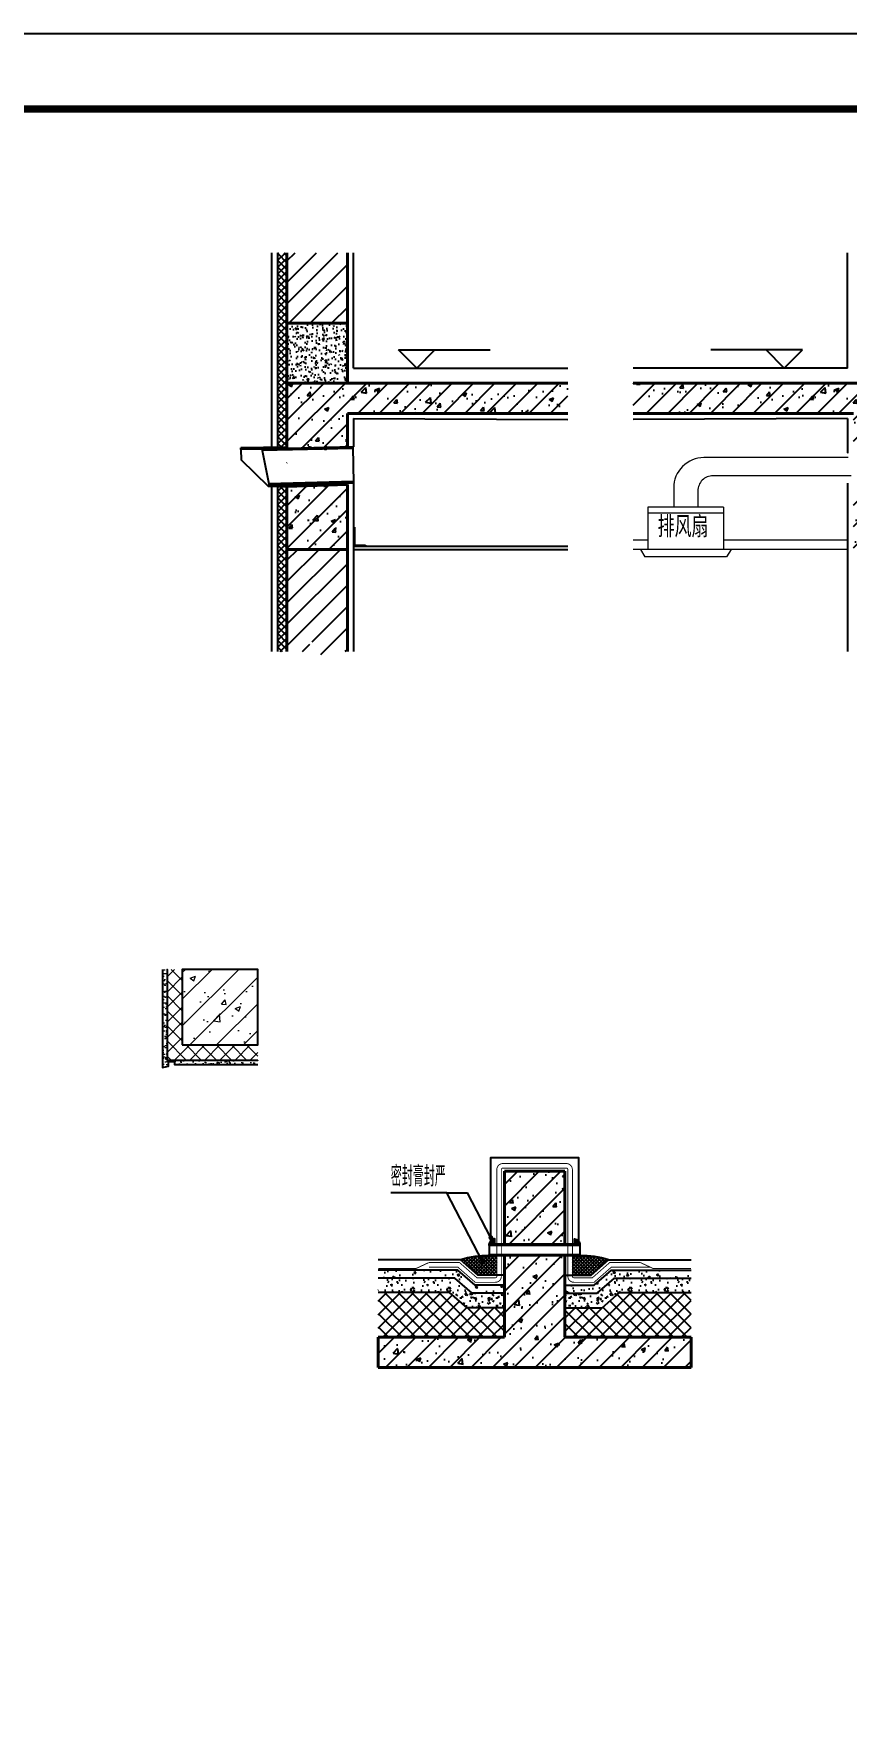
# Model space of a CAD drawing. Extents: x -518115 to 790560, y -210384 to 1628073.
# Drawn here: x 416526 to 419221, y 931103 to 936632 of the extents above; entities that cross this region are included whole.
import ezdxf

# ---------------------------------------------------------------- set-up
doc = ezdxf.new("R2010")
doc.units = 0
doc.header["$LTSCALE"] = 1000
doc.header["$MEASUREMENT"] = 0
doc.linetypes.add('CENTER', pattern=[50.8, 31.75, -6.35, 6.35, -6.35])
doc.linetypes.add('DASH', pattern=[0.35, 0.25, -0.1])
for name, color, linetype in [('3', 3, 'CENTER'), ('3-保温', 17, 'Continuous'), ('4', 4, 'Continuous'), ('7', 7, 'Continuous'), ('A-FLOR-HATCH', 252, 'Continuous'), ('COLUMN', 9, 'Continuous'), ('DIM_ELEV', 3, 'Continuous'), ('DIM_LEAD', 3, 'Continuous'), ('PUB_HACTH', 252, 'Continuous'), ('PUB_TEXT', 4, 'Continuous'), ('SURFACE', 6, 'Continuous'), ('text', 7, 'Continuous'), ('图框', 140, 'Continuous'), ('看线', 251, 'Continuous')]:
    doc.layers.add(name, color=color, linetype=linetype)
for name, color, linetype, lineweight in [('PUB_HATCH', 8, 'Continuous', 9), ('WALL', 9, 'Continuous', 40), ('填充', 251, 'Continuous', 5)]:
    doc.layers.add(name, color=color, linetype=linetype, lineweight=lineweight)
doc.layers.add('yichutu', color=7, linetype='Continuous', true_color=0xffffff, plot=False)
doc.styles.add('_TCH_DIM', font='SIMPLEX.shx', dxfattribs={"width": 0.7, "bigfont": 'GBCBIG.shx'})
doc.styles.add('HZTXT', font='COMPLEX', dxfattribs={"width": 0.7, "bigfont": 'HZTXT'})
pattern_1 = [(45, (-751206.5756, 937360.3286), (-2.806330038, 2.806330038), []), (135, (-751206.5756, 937360.3286), (-2.806330038, -2.806330038), [])]
pattern_2 = [(45, (-1920587.076, 942161.15), (-22.4506403, 22.4506403), []), (135, (-1920587.076, 942161.15), (-22.4506403, -22.4506403), [])]
pattern_3 = [(45, (-1671149.745, 1280137.15), (-35.3553391, 35.3553391), []), (50, (-1671149.74, 1280137.15), (143.4520365, -12.550427), [15, -165]), (355, (-1671149.74, 1280137.15), (-27.750267, 150.438427), [12, -132]), (100.4514, (-1671137.79, 1280136.1), (115.701876, 137.887908), [12.748038, -140.228422]), (46.1842, (-1671149.74, 1280177.15), (213.44821, -33.103803), [22.5, -247.5]), (96.6356, (-1671131.96, 1280174.4), (186.932541, 194.823574), [19.122058, -210.3426]), (351.1842, (-1671149.74, 1280177.15), (186.93239, 194.82372), [18, -198]), (21, (-1671129.74, 1280167.15), (119.3814104, -80.523778), [15, -165]), (326, (-1671129.74, 1280167.15), (48.663066, 145.030009), [12, -132]), (71.4514, (-1671119.8, 1280160.44), (168.044526, 64.506099), [12.748038, -140.228422]), (37.5, (-1671149.745, 1280137.15), (2.4319711, 66.5787708), [0, -130.4, 0, -134, 0, -132.5]), (7.5, (-1671149.745, 1280137.15), (52.6139075, 78.8823424), [0, -76.4, 0, -127.4, 0, -50.5]), (327.5, (-1671194.345, 1280137.15), (106.7644872, -4.5109743), [0, -50, 0, -156, 0, -207]), (317.5, (-1671214.345, 1280137.15), (116.637234, 20.0209965), [0, -65, 0, -103.6, 0, -147])]
pattern_4 = [(45, (540040.294, 948033.204), (-35.355353, 35.355353), [])]

# ---------------------------------------------------------------- blocks, each defined once
blk = doc.blocks.new('A$C72245D93')
at = {"layer": '图框'}
blk.add_lwpolyline([(0, 0), (21025, 0), (21025, -14850), (0, -14850)], close=True, dxfattribs=at)
blk.add_lwpolyline([(0, 0), (21025, 0), (21025, -14850), (0, -14850)], close=True, dxfattribs=at)
at = {"layer": '图框', "const_width": 25}
blk.add_lwpolyline([(20775, -14600), (20775, -250), (625, -250), (625, -14600)], close=True, dxfattribs=at)
blk = doc.blocks.new('yct-841-594-84100-59399.9999999999-100-1000.0')
at = {"layer": 'yichutu', "color": 7, "true_color": 0xffffff}
blk.add_lwpolyline([(0, 0), (0, 59400), (84100, 59400), (84100, 0)], close=True, dxfattribs=at)

msp = doc.modelspace()

# ---------------------------------------------------------------- hatches: boundary and pattern name
at = {"layer": '3-保温'}
h = msp.add_hatch(dxfattribs=at)
h.set_pattern_fill('ANSI37', color=256, scale=10)
h.set_pattern_definition([(45, (-1677736.076, 1332157.5), (-11.22532015, 11.22532015), []), (135, (-1677736.076, 1332157.5), (-11.22532015, -11.22532015), [])])
h.paths.add_polyline_path([(417365.4, 935133.2), (417335.4, 935132.9), (417335.4, 934587.3), (417365.4, 934587.3)])
h.paths.add_polyline_path([(417335.4, 935262.9), (417365.4, 935262.9), (417365.4, 935906.5), (417335.4, 935906.5)])
at = {"layer": '4'}
for points in [[(417363.3, 935263.2), (417363.4, 935258.2), (417343.4, 935257.9), (417343.3, 935262.9)], [(417365.4, 935133.2), (417365.3, 935138.2), (417335.1, 935137.9), (417335.2, 935132.9)]]:
    msp.add_hatch(color=256, dxfattribs=at).paths.add_polyline_path(points)
at = {"layer": 'A-FLOR-HATCH'}
h = msp.add_hatch(dxfattribs=at)
h.set_pattern_fill('钢筋混凝土', color=256, scale=20, style=0)
h.set_pattern_definition(pattern_3)
h.paths.add_polyline_path([(418084.9, 932622.3), (418284.9, 932622.3), (418284.9, 932868.1), (418084.9, 932868.1)])
h.paths.add_polyline_path([(418284.9, 932592.3), (418084.9, 932592.3), (418084.9, 932318.1), (418184.9, 932284.8), (418284.9, 932318.1)])
h = msp.add_hatch(dxfattribs=at)
h.set_pattern_fill('钢筋混凝土', color=256, scale=20, style=0)
h.set_pattern_definition(pattern_3)
h.paths.add_polyline_path([(418702.5, 932318.1), (417667.4, 932318.1), (417667.4, 932218.1), (418702.5, 932218.1)])
at = {"layer": 'PUB_HACTH'}
h = msp.add_hatch(dxfattribs=at)
h.set_pattern_fill('普通砖', color=256, scale=20, style=0)
h.set_pattern_definition(pattern_4)
h.paths.add_polyline_path([(417365.4, 935675.1), (417565.4, 935675.1), (417565.4, 935906.5), (417365.4, 935906.5)])
at = {"layer": 'PUB_HACTH', "ltscale": 0.8}
h = msp.add_hatch(dxfattribs=at)
h.set_pattern_fill('AR-CONC', color=256, scale=25)
h.set_pattern_definition([(50, (-1663325.076, 1332157.5), (45.54616725, -3.9847714), [4.7625, -52.3875]), (355, (-1663325.076, 1332157.5), (-8.8107065, 47.7641607), [3.81, -41.91]), (100.451, (-1663321.28, 1332157.168), (36.7356254, 43.779172), [4.0475, -44.5225]), (46.1842, (-1663325.076, 1332170.2), (67.7697602, -10.510582), [7.14375, -78.58125]), (96.6356, (-1663319.43, 1332169.324), (59.3510586, 61.856389), [6.07125, -66.78375]), (351.184, (-1663325.076, 1332170.2), (59.3511515, 61.8562795), [5.715, -62.865]), (21, (-1663318.726, 1332167.025), (37.90371996, -25.5663796), [4.7625, -52.3875]), (326, (-1663318.726, 1332167.025), (15.4505071, 46.0469915), [3.81, -41.91]), (71.4514, (-1663315.567, 1332164.894), (53.3541227, 20.4807144), [4.0475, -44.5225]), (37.5, (-1663325.076, 1332157.5), (0.77215081, 21.13875972), [0, -41.402, 0, -42.545, 0, -42.06875]), (7.5, (-1663325.076, 1332157.5), (16.70491563, 25.0451437), [0, -24.257, 0, -40.4495, 0, -16.03375]), (327.5, (-1663339.236, 1332157.5), (33.89764879, -1.432186), [0, -15.875, 0, -49.53, 0, -65.7225]), (317.5, (-1663345.586, 1332157.5), (37.03229535, 6.35662276), [0, -20.6375, 0, -32.893, 0, -46.6725])])
h.paths.add_polyline_path([(417565.4, 935675.1), (417365.4, 935675.1), (417365.4, 935475.1), (417565.4, 935475.1)])
at = {"layer": 'PUB_HACTH'}
h = msp.add_hatch(dxfattribs=at)
h.set_pattern_fill('钢筋混凝土', color=256, scale=20, style=0)
h.set_pattern_definition([(45, (532681.86, 947996.99), (-35.35534, 35.35534), []), (50, (532681.86, 947996.99), (143.45204, -12.55043), [15, -165]), (355, (532681.86, 947996.99), (-27.75027, 150.43843), [12, -132]), (100.4514, (532693.82, 947995.94), (115.70188, 137.88791), [12.74804, -140.22842]), (46.1842, (532681.86, 948036.99), (213.4482, -33.1038), [22.5, -247.5]), (96.6356, (532699.65, 948034.23), (186.93254, 194.82357), [19.12206, -210.3426]), (351.1842, (532681.86, 948037), (186.9324, 194.8237), [18, -198]), (21, (532701.86, 948026.99), (119.38141, -80.52378), [15, -165]), (326, (532701.86, 948026.99), (48.66307, 145.03), [12, -132]), (71.4514, (532711.81, 948020.28), (168.04453, 64.5061), [12.74804, -140.22842]), (37.5, (532681.86, 947996.99), (2.43197, 66.57877), [0, -130.4, 0, -134, 0, -132.5]), (7.5, (532681.86, 947996.99), (52.613907, 78.882342), [0, -76.4, 0, -127.4, 0, -50.5]), (327.5, (532637.26, 947996.99), (106.764487, -4.510974), [0, -50, 0, -156, 0, -207]), (317.5, (532617.26, 947996.99), (116.637234, 20.021), [0, -65, 0, -103.6, 0, -147])])
h.paths.add_polyline_path([(417368.8, 935165.1), (417365.4, 935230.1), (417365.4, 935165.1)], flags=16)
h.paths.add_polyline_path([(417565.3, 935140.1), (417366.7, 935133.3), (417365.4, 935040.1), (417365.4, 934925.1), (417565.4, 934925.1)])
h.paths.add_polyline_path([(417365.4, 935259), (417565.4, 935263.9), (417565.4, 935375.1), (418294.9, 935375.1), (418294.9, 935475.1), (417365.4, 935475.1)])
h = msp.add_hatch(dxfattribs=at)
h.set_pattern_fill('钢筋混凝土', color=256, scale=20, style=0)
h.set_pattern_definition([(45, (534201.86, 947996.99), (-35.35534, 35.35534), []), (50, (534201.86, 947996.99), (143.45204, -12.55043), [15, -165]), (355, (534201.86, 947996.99), (-27.75027, 150.43843), [12, -132]), (100.4514, (534213.82, 947995.94), (115.70188, 137.88791), [12.74804, -140.22842]), (46.1842, (534201.86, 948036.99), (213.4482, -33.1038), [22.5, -247.5]), (96.6356, (534219.65, 948034.23), (186.93254, 194.82357), [19.12206, -210.3426]), (351.1842, (534201.86, 948037), (186.9324, 194.8237), [18, -198]), (21, (534221.86, 948026.99), (119.38141, -80.52378), [15, -165]), (326, (534221.86, 948026.99), (48.66307, 145.03), [12, -132]), (71.4514, (534231.81, 948020.28), (168.04453, 64.5061), [12.74804, -140.22842]), (37.5, (534201.86, 947996.99), (2.43197, 66.57877), [0, -130.4, 0, -134, 0, -132.5]), (7.5, (534201.86, 947996.99), (52.613907, 78.882342), [0, -76.4, 0, -127.4, 0, -50.5]), (327.5, (534157.26, 947996.99), (106.764487, -4.510974), [0, -50, 0, -156, 0, -207]), (317.5, (534137.26, 947996.99), (116.637234, 20.021), [0, -65, 0, -103.6, 0, -147])])
h.paths.add_polyline_path([(419437, 935165.1), (419440.5, 935230.1), (419440.5, 935165.1)])
h.paths.add_polyline_path([(419240.5, 935140.1), (419439.2, 935133.3), (419440.5, 935040.1), (419440.5, 934925.1), (419240.5, 934925.1)])
h.paths.add_polyline_path([(419440.2, 935243.2), (419240, 935243.9), (419240.5, 935375.1), (418510.9, 935375.1), (418510.9, 935475.1), (419440.5, 935475.1)])
h = msp.add_hatch(dxfattribs=at)
h.set_pattern_fill('普通砖', color=256, scale=20, style=0)
h.set_pattern_definition(pattern_4)
h.paths.add_polyline_path([(417565.4, 934587.3), (417499.2, 934587.3), (417499.2, 934545.2), (417441.5, 934629.4), (417441.5, 934587.3), (417365.4, 934587.3), (417365.4, 934925.1), (417565.4, 934925.1)])
at = {"layer": 'PUB_HACTH', "ltscale": 0.8}
h = msp.add_hatch(dxfattribs=at)
h.set_pattern_fill('ANSI37', color=256, scale=2.5)
h.set_pattern_definition(pattern_1)
edge = h.paths.add_edge_path()
edge.add_line((418034.9, 932627.3), (418052.9, 932627.3))
edge.add_line((418052.9, 932627.3), (418052.9, 932643.8))
edge.add_arc((418054.9, 932623.6), 20.4, 95.6534, 169.3675)
h = msp.add_hatch(dxfattribs=at)
h.set_pattern_fill('ANSI37', color=256, scale=2.5)
h.set_pattern_definition(pattern_1)
edge = h.paths.add_edge_path()
edge.add_line((418334.9, 932627.3), (418316.9, 932627.3))
edge.add_line((418316.9, 932627.3), (418316.9, 932643.8))
edge.add_arc((418314.9, 932623.6), 20.4, 10.6325, 84.3466, ccw=False)
h = msp.add_hatch(dxfattribs=at)
h.set_pattern_fill('ANSI37', color=256, scale=5)
h.set_pattern_definition([(45, (-1920587.0756, 942161.1486), (-5.612660076, 5.612660076), []), (135, (-1920587.0756, 942161.1486), (-5.612660076, -5.612660076), [])])
h.paths.add_polyline_path([(418334.9, 932587.3), (418309.9, 932587.3), (418309.9, 932524), (418372.5, 932524), (418429.9, 932574.3, 0.090795)])
h.paths.add_polyline_path([(417939.9, 932574.3), (417997.3, 932524), (418059.9, 932524), (418059.9, 932587.3), (418034.9, 932587.3, 0.090795)])
h = msp.add_hatch(dxfattribs=at)
h.set_pattern_fill('ANSI32', color=256, scale=5)
h.set_pattern_definition([(45, (-1920587.076, 942161.149), (-16.83798023, 16.83798023), []), (45, (-1920575.85, 942161.149), (-16.83798023, 16.83798023), [])])
h.paths.add_polyline_path([(418334.9, 932592.3), (418284.9, 932592.3), (418284.9, 932587.3), (418334.9, 932587.3)])
h.paths.add_polyline_path([(418334.9, 932627.3), (418284.9, 932627.3), (418284.9, 932622.3), (418334.9, 932622.3)])
h.paths.add_polyline_path([(418284.9, 932627.3), (418084.9, 932627.3), (418084.9, 932622.3), (418284.9, 932622.3)])
h.paths.add_polyline_path([(418284.9, 932592.3), (418084.9, 932592.3), (418084.9, 932587.3), (418284.9, 932587.3)])
h.paths.add_polyline_path([(418084.9, 932592.3), (418034.9, 932592.3), (418034.9, 932587.3), (418084.9, 932587.3)])
h.paths.add_polyline_path([(418084.9, 932627.3), (418034.9, 932627.3), (418034.9, 932622.3), (418084.9, 932622.3)])
h = msp.add_hatch(dxfattribs=at)
h.set_pattern_fill('混凝土', color=256, scale=10)
h.set_pattern_definition([(50, (-1920587.076, 942161.15), (71.7260183, -6.2752135), [7.5, -82.5]), (355, (-1920587.076, 942161.15), (-13.8751334, 75.2192134), [6, -66]), (100.4514, (-1920581.1, 942160.626), (57.8509382, 68.9439542), [6.374019, -70.1142112]), (46.1842, (-1920587.08, 942181.15), (106.724105, -16.5519014), [11.25, -123.75]), (96.6356, (-1920578.18, 942179.77), (93.4662706, 97.411787), [9.561029, -105.1713]), (351.1842, (-1920587.08, 942181.15), (93.4661945, 97.41186), [9, -99]), (21, (-1920577.076, 942176.15), (59.6907052, -40.261889), [7.5, -82.5]), (326, (-1920577.076, 942176.15), (24.3315332, 72.5150045), [6, -66]), (71.4514, (-1920572.1, 942172.79), (84.0222629, 32.2530497), [6.374019, -70.1142112]), (37.5, (-1920587.076, 942161.149), (1.21598553, 33.28938538), [0, -65.2, 0, -67, 0, -66.25]), (7.5, (-1920587.076, 942161.15), (26.30695374, 39.4411712), [0, -38.2, 0, -63.7, 0, -25.25]), (327.5, (-1920609.376, 942161.149), (53.38224362, -2.25548717), [0, -25, 0, -78, 0, -103.5]), (317.5, (-1920619.376, 942161.15), (58.3186169, 10.0104982), [0, -32.5, 0, -51.8, 0, -73.5])])
h.paths.add_polyline_path([(418449.5, 932514.1), (418702.5, 932514.1), (418702.5, 932540.5), (418439.1, 932540.5), (418381.7, 932490.2), (418284.9, 932490.2), (418284.9, 932463.8), (418392.1, 932463.8)])
h.paths.add_polyline_path([(418084.9, 932490.2), (417988.1, 932490.2), (417930.7, 932540.5), (417667.4, 932540.5), (417667.4, 932514.1), (417920.4, 932514.1), (417977.8, 932463.8), (418084.9, 932463.8)])
h = msp.add_hatch(dxfattribs=at)
h.set_pattern_fill('加气混凝土', color=256, scale=10)
h.set_pattern_definition([(0, (-1920551.68, 942124.55), (60, 120), [0, -120]), (0, (-1920621.88, 942108.35), (60, 120), [0, -120]), (0, (-1920582.88, 942107.15), (60, 120), [0, -120]), (0, (-1920540.28, 942142.55), (60, 120), [0, -120]), (0, (-1920590.08, 942101.15), (60, 120), [0, -120]), (0, (-1920528.28, 942218.15), (60, 120), [0, -120]), (0, (-1920564.88, 942208.55), (60, 120), [0, -120]), (0, (-1920545.68, 942193.55), (60, 120), [0, -120]), (0, (-1920643.48, 942191.15), (60, 120), [0, -120]), (0, (-1920584.68, 942185.75), (60, 120), [0, -120]), (0, (-1920607.48, 942155.15), (60, 120), [0, -120]), (0, (-1920606.28, 942110.15), (60, 120), [0, -120]), (0, (-1920561.28, 942105.35), (60, 120), [0, -120]), (0, (-1920528.28, 942158.15), (60, 120), [0, -120]), (0, (-1920640.48, 942139.55), (60, 120), [0, -120]), (0, (-1920630.28, 942159.95), (60, 120), [0, -120]), (0, (-1920583.48, 942151.55), (60, 120), [0, -120]), (0, (-1920600.28, 942134.15), (60, 120), [0, -120]), (0, (-1920609.88, 942173.75), (60, 120), [0, -120]), (0, (-1920594.88, 942218.75), (60, 120), [0, -120]), (0, (-1920635.68, 942114.35), (60, 120), [0, -120]), (0, (-1920569.68, 942194.15), (60, 120), [0, -120]), (0, (-1920625.48, 942195.95), (60, 120), [0, -120]), (0, (-1920635.08, 942211.55), (60, 120), [0, -120]), (130.601294, (-1920535.647, 942180.577), (-299.999996686, 360.000001574), [5.268311, -2207.4222]), (18.4349488, (-1920544.218, 942182.863), (299.9999989, 119.99999911), [5.421048, -753.52558]), (90, (-1920544.22, 942177.72), (60, 120), [5.142857, -234.85713]), (161.565051, (-1920539.076, 942176.006), (-300.00000151, 119.99999105), [5.421048, -753.52558]), (53.1301023, (-1920539.076, 942176.006), (60.00000011, 119.99999994), [5.714286, -594.2857]), (135, (-1920534.504, 942114.863), (-60.00000725, 119.9999919), [4.848732, -334.56252]), (45, (-1920541.36, 942114.863), (59.9999996, 119.9999995), [4.848732, -334.56252]), (135, (-1920537.933, 942111.434), (-60.00000725, 119.9999919), [4.848732, -334.56252]), (45, (-1920537.933, 942111.434), (59.9999996, 119.9999995), [4.848732, -334.56252]), (116.565051, (-1920592.22, 942195.43), (-1.04e-05, 239.9999935), [6.388765, -127.7753]), (180, (-1920595.08, 942201.15), (-60, 120), [6.857143, -113.14285]), (63.434949, (-1920604.79, 942195.43), (5e-07, 239.999999), [6.388765, -127.7753]), (116.565051, (-1920601.93, 942189.72), (-1.04e-05, 239.9999935), [6.388765, -127.7753]), (0, (-1920601.93, 942189.72), (60, 120), [6.857143, -113.14285]), (63.434949, (-1920595.08, 942189.72), (5e-07, 239.999999), [6.388765, -127.7753]), (107.102728, (-1920547.0756, 942154.863), (-179.9999931185, 600.000000968), [7.772269, -3256.5805]), (143.972626, (-1920549.361, 942162.291), (-1139.999985548, 839.99999905), [7.772269, -1624.404]), (180, (-1920555.65, 942166.86), (-60, 120), [7.428571, -112.57142]), (36.0273733, (-1920569.361, 942162.291), (1139.999991575, 839.999990944), [7.772269, -1624.404]), (71.5650511, (-1920571.647, 942155.434), (180.00000092, 599.99999897), [7.228063, -751.71856]), (107.102728, (-1920569.3613, 942148.0057), (-179.9999931185, 600.000000968), [7.772269, -3256.5805]), (143.972626, (-1920563.076, 942143.434), (-1139.999985548, 839.99999905), [7.772269, -1624.404]), (0, (-1920563.08, 942143.43), (60, 120), [7.428571, -112.57142]), (36.0273733, (-1920555.647, 942143.434), (1139.999991575, 839.999990944), [7.772269, -1624.404]), (71.5650511, (-1920549.361, 942148.006), (180.00000092, 599.99999897), [7.228063, -751.71856]), (150.255118, (-1920545.933, 942210.863), (-180.00000043, 119.99999851), [4.607004, -962.86392]), (90, (-1920549.93, 942208.58), (60, 120), [4.571429, -235.42855]), (29.7448813, (-1920549.933, 942208.577), (180.00000011, 119.99999944), [4.607004, -962.86392]), (116.565051, (-1920573.93, 942125.72), (-1.04e-05, 239.9999935), [6.388765, -127.7753]), (168.690067, (-1920576.79, 942131.434), (-540.0000004, 119.99999699), [5.827451, -1217.9371]), (41.1859251, (-1920587.0756, 942128.577), (1499.999990912, 1319.999988458), [6.074369, -2545.1604]), (90, (-1920587.076, 942122.86), (60, 120), [5.714286, -234.2857]), (138.814074, (-1920582.504, 942118.863), (-1499.999973338, 1320.000008407), [6.074369, -2545.1604]), (16.6992442, (-1920582.504, 942118.863), (1979.999985103, 599.999993716), [5.96589, -2499.7075]), (60.9453959, (-1920576.79, 942120.577), (59.999999841, 119.999998939), [5.883217, -2465.0679]), (109.983106, (-1920624.2185, 942176.0057), (-300.00000113, 839.999997777), [6.6884004, -2802.4395]), (155.556045, (-1920626.504, 942182.2914), (-780.000002973, 359.999992521), [6.904597, -2893.0263]), (24.4439547, (-1920639.0756, 942182.2914), (780.000000389, 359.999998268), [6.904597, -2893.0263]), (70.0168934, (-1920641.3613, 942176.0057), (300.000000904, 839.999997916), [6.6884004, -2802.4395]), (109.983106, (-1920639.0756, 942169.72), (-300.00000113, 839.999997777), [6.6884004, -2802.4395]), (160.016893, (-1920632.79, 942167.434), (-300.000000176, 119.999994533), [6.6884004, -1397.8755]), (19.9831065, (-1920632.79, 942167.434), (299.999998353, 119.99999981), [6.6884004, -1397.8755]), (70.0168934, (-1920626.504, 942169.72), (300.000000904, 839.999997916), [6.6884004, -2802.4395]), (122.005383, (-1920579.647, 942165.149), (-60.00000805, 119.999993874), [5.3908464, -1126.6868]), (18.4349488, (-1920587.647, 942168.006), (299.9999989, 119.99999911), [5.421048, -753.52558]), (90, (-1920587.65, 942162.86), (60, 120), [5.142857, -234.85713]), (161.565051, (-1920582.504, 942161.149), (-300.00000151, 119.99999105), [5.421048, -753.52558]), (54.4623222, (-1920582.504, 942161.1486), (419.999999391, 599.999999101), [4.915614, -2059.6423]), (116.565051, (-1920614.5, 942136.01), (-1.04e-05, 239.9999935), [6.388765, -127.7753]), (180, (-1920617.36, 942141.72), (-60, 120), [6.285714, -113.71428]), (59.0362434, (-1920627.076, 942136.006), (60.000000195, 119.999999418), [6.6639456, -1392.7644]), (120.963756, (-1920623.647, 942130.291), (-60.0000082, 119.99999449), [6.6639456, -1392.7644]), (0, (-1920623.65, 942130.29), (60, 120), [6.285714, -113.71428]), (63.434949, (-1920617.36, 942130.29), (5e-07, 239.999999), [6.388765, -127.7753])])
h.paths.add_polyline_path([(418466, 932466.4), (418702.5, 932466.4), (418702.5, 932514.1), (418449.5, 932514.1), (418392.1, 932463.8), (418284.9, 932463.8), (418284.9, 932416.1), (418408.6, 932416.1)])
h.paths.add_polyline_path([(418084.9, 932463.8), (417977.8, 932463.8), (417920.4, 932514.1), (417667.4, 932514.1), (417667.4, 932466.4), (417903.8, 932466.4), (417961.2, 932416.1), (418084.9, 932416.1)])
h = msp.add_hatch(dxfattribs=at)
h.set_pattern_fill('ANSI37', color=256, scale=20)
h.set_pattern_definition(pattern_2)
h.paths.add_polyline_path([(418084.9, 932416.1), (417961.2, 932416.1), (417903.8, 932466.4), (417667.4, 932466.4), (417667.4, 932318.1), (418084.9, 932318.1)])
h = msp.add_hatch(dxfattribs=at)
h.set_pattern_fill('ANSI37', color=256, scale=20)
h.set_pattern_definition(pattern_2)
h.paths.add_polyline_path([(418702.5, 932466.4), (418466, 932466.4), (418408.6, 932416.1), (418284.9, 932416.1), (418284.9, 932318.1), (418702.5, 932318.1)])
at = {"layer": 'PUB_HATCH', "linetype": 'ByBlock'}
h = msp.add_hatch(dxfattribs=at)
h.set_pattern_fill('砂灰土', color=256, scale=5, style=0)
h.set_pattern_definition([(37.5, (290312.558, 939029.475), (-0.6299336, 19.2682377), [0, -15.2, 0, -17, 0, -16.25]), (7.5, (290312.558, 939029.475), (17.697767, 28.2214607), [0, -8.2, 0, -13.7, 0, -5.25]), (327.5, (290300.258, 939029.475), (31.1414186, 0.0565905), [0, -5, 0, -18, 0, -23.5]), (317.5, (290300.258, 939029.475), (30.061266, 8.7767556), [0, -2.5, 0, -11.8, 0, -13.5])])
h.paths.add_polyline_path([(417268.7, 933235.4), (416968.7, 933235.4), (416968.7, 933535.4), (416953.7, 933535.4), (416953.7, 933215.3), (416973.7, 933220.4), (416973.7, 933230.4), (416993.7, 933230.4), (416993.7, 933220.4), (417268.7, 933220.4)])
at = {"layer": 'PUB_HATCH'}
h = msp.add_hatch(dxfattribs=at)
h.set_pattern_fill('多孔材料', color=256, scale=12.5, style=0)
h.set_pattern_definition([(45, (290387.56, 939079.475), (-25.000025, 25.000025), []), (135, (290387.56, 939079.475), (-25.000025, -25.000025), [])])
h.paths.add_polyline_path([(417268.7, 933285.4), (417018.7, 933285.4), (417018.7, 933535.4), (416968.7, 933535.4), (416968.7, 933235.4), (417268.7, 933235.4)])
h = msp.add_hatch(dxfattribs=at)
h.set_pattern_fill('钢筋混凝土', color=256, scale=25, style=0)
h.set_pattern_definition([(45, (306695.326, 1220418.78), (-44.194174, 44.194174), []), (50, (306695.33, 1220418.78), (179.315046, -15.688034), [18.75, -206.25]), (355, (306695.33, 1220418.78), (-34.68783, 188.04803), [15, -165]), (100.4514, (306710.27, 1220417.47), (144.62735, 172.35989), [15.93505, -175.28553]), (46.1842, (306695.33, 1220468.78), (266.81026, -41.37975), [28.125, -309.375]), (96.6356, (306717.56, 1220465.33), (233.66568, 243.52947), [23.90257, -262.92825]), (351.1842, (306695.33, 1220468.78), (233.66549, 243.52965), [22.5, -247.5]), (21, (306720.33, 1220456.28), (149.22676, -100.65472), [18.75, -206.25]), (326, (306720.33, 1220456.28), (60.82883, 181.28751), [15, -165]), (71.4514, (306732.76, 1220447.9), (210.05566, 80.63262), [15.93505, -175.28553]), (37.5, (306695.326, 1220418.78), (3.039964, 83.223463), [0, -163, 0, -167.5, 0, -165.625]), (7.5, (306695.33, 1220418.78), (65.767384, 98.602928), [0, -95.5, 0, -159.25, 0, -63.125]), (327.5, (306639.576, 1220418.78), (133.455609, -5.638718), [0, -62.5, 0, -195, 0, -258.75]), (317.5, (306614.58, 1220418.78), (145.796542, 25.026246), [0, -81.25, 0, -129.5, 0, -183.75])])
h.paths.add_polyline_path([(417018.7, 933285.4), (417268.7, 933285.4), (417268.7, 933535.4), (417018.7, 933535.4)])

# ---------------------------------------------------------------- linework, layer by layer
at = {"layer": '3'}
msp.add_line((417345.4, 935132.9), (417345.3, 935137.9), dxfattribs=at)
at = {"layer": '4'}
for p, q in [((417363.3, 935263.2), (417212.9, 935260.9)), ((417213, 935255.9), (417212.9, 935260.9)), ((417363.4, 935258.2), (417213, 935255.9)), ((417305.3, 935137.3), (417305.4, 935132.3)), ((417365.4, 935133.2), (417305.4, 935132.3))]:
    msp.add_line(p, q, dxfattribs=at)
for points in [[(417363.3, 935263.2), (417363.4, 935258.2), (417343.4, 935257.9), (417343.3, 935262.9)], [(417365.4, 935133.2), (417365.3, 935138.2), (417334.9, 935138.1), (417335.4, 935132.8)]]:
    msp.add_lwpolyline(points, close=True, dxfattribs=at)
at = {"layer": '7'}
for p, q in [((417213, 935255.9), (417213.5, 935220.9)), ((417583.4, 935264.3), (417283.4, 935257)), ((417283.4, 935257), (417283.5, 935252)), ((417583.4, 935259.3), (417283.5, 935252)), ((417283.5, 935252), (417305.2, 935142.3)), ((417583.4, 935264.3), (417585.2, 935144.5)), ((417305.4, 935132.3), (417213.5, 935220.9)), ((417585.1, 935149.5), (417305.2, 935142.3)), ((417305.2, 935142.3), (417305.3, 935137.3)), ((417585.2, 935144.5), (417305.3, 935137.3)), ((417585.4, 934998.1), (417589.4, 934998.1)), ((417589.4, 934998.1), (417589.4, 934939.1)), ((417585.4, 934935.1), (417625.4, 934935.1)), ((417585.4, 934925.1), (418294.9, 934925.1)), ((417589.4, 934939.1), (417625.4, 934939.1)), ((417625.4, 934939.1), (417625.4, 934935.1)), ((417625.4, 934935.1), (418294.9, 934935.1))]:
    msp.add_line(p, q, dxfattribs=at)
at = {"layer": 'COLUMN'}
msp.add_lwpolyline([(417018.7, 933285.4), (417268.7, 933285.4), (417268.7, 933535.4), (417018.7, 933535.4)], close=True, dxfattribs=at)
at = {"layer": 'DIM_ELEV'}
for p, q in [((417734.9, 935585.1), (418037.9, 935585.1)), ((417794.9, 935525.1), (417734.9, 935585.1)), ((417794.9, 935525.1), (417854.9, 935585.1)), ((419070.9, 935585.1), (418768, 935585.1)), ((419010.9, 935525.1), (418950.9, 935585.1)), ((419010.9, 935525.1), (419070.9, 935585.1)), ((417673.9, 935525.1), (417854.9, 935525.1)), ((419131.9, 935525.1), (418950.9, 935525.1))]:
    msp.add_line(p, q, dxfattribs=at)
at = {"layer": 'DIM_LEAD'}
for p, q in [((417894.9, 932796.1), (417708.9, 932796.1)), ((418012.9, 932569.1), (417894.9, 932796.1)), ((417894.9, 932796.1), (417963.1, 932796.1)), ((418040.3, 932647.6), (417963.1, 932796.1))]:
    msp.add_line(p, q, dxfattribs=at)
at = {"layer": 'DIM_LEAD', "const_width": 8}
for points in [[(417491, 935256.6, 1), (417494.4, 935263.8, 1)], [(418042.1, 932644.1, 1), (418038.4, 932651.2, 1)], [(418014.8, 932565.6, 1), (418011.1, 932572.7, 1)]]:
    msp.add_lwpolyline(points, format="xyb", close=True, dxfattribs=at)
at = {"layer": 'PUB_HACTH', "ltscale": 0.8}
for points in [[(418039.9, 932637.3), (418039.9, 932913.1), (418329.9, 932913.1), (418329.9, 932637.3)], [(418034.9, 932622.3), (418034.9, 932592.3)], [(418334.9, 932622.3), (418034.9, 932622.3)], [(418034.9, 932592.3), (418334.9, 932592.3)], [(418334.9, 932622.3), (418334.9, 932592.3)], [(418084.9, 932524), (417997.3, 932524), (417939.9, 932574.3), (417667.4, 932574.3)], [(418084.9, 932490.2), (417988.1, 932490.2), (417930.7, 932540.5), (417667.4, 932540.5)], [(418284.9, 932524), (418372.5, 932524), (418429.9, 932574.3), (418702.5, 932574.3)], [(418284.9, 932490.2), (418381.7, 932490.2), (418439.1, 932540.5), (418702.5, 932540.5)], [(418084.9, 932463.8), (417977.8, 932463.8), (417920.4, 932514.1), (417667.4, 932514.1)], [(418084.9, 932416.1), (417961.2, 932416.1), (417903.8, 932466.4), (417667.4, 932466.4)], [(418284.9, 932463.8), (418392.1, 932463.8), (418449.5, 932514.1), (418702.5, 932514.1)], [(418284.9, 932416.1), (418408.6, 932416.1), (418466, 932466.4), (418702.5, 932466.4)]]:
    msp.add_lwpolyline(points, dxfattribs=at)
at = {"layer": 'PUB_HACTH', "linetype": 'DASH', "const_width": 3}
for points in [[(417834.9, 932565.5), (417936.4, 932565.5), (417993.8, 932515.2), (418054.9, 932515.2, 0.414214), (418059.9, 932520.2), (418059.9, 932873.1, -0.414214), (418079.9, 932893.1), (418289.9, 932893.1, -0.414214), (418309.9, 932873.1), (418309.9, 932520.2, 0.414214), (418314.9, 932515.2), (418376.1, 932515.2), (418433.5, 932565.5), (418534.9, 932565.5)], [(417834.9, 932550.5), (417930.7, 932550.5), (417988.1, 932500.2), (418054.9, 932500.2, 0.414214), (418074.9, 932520.2), (418074.9, 932873.1, -0.414214), (418079.9, 932878.1), (418289.9, 932878.1, -0.414214), (418294.9, 932873.1), (418294.9, 932520.2, 0.414214), (418314.9, 932500.2), (418381.7, 932500.2), (418439.1, 932550.5), (418567.3, 932550.5)]]:
    msp.add_lwpolyline(points, format="xyb", dxfattribs=at)
at = {"layer": 'PUB_HACTH', "ltscale": 0.8}
for points in [[(418034.9, 932627.3), (418052.9, 932627.3), (418052.9, 932643.8, 0.333209), (418034.9, 932627.3)], [(418334.9, 932627.3), (418316.9, 932627.3), (418316.9, 932643.8, -0.333209), (418334.9, 932627.3)]]:
    msp.add_lwpolyline(points, format="xyb", dxfattribs=at)
for points in [[(418034.9, 932627.3), (418334.9, 932627.3), (418334.9, 932622.3), (418034.9, 932622.3)], [(418034.9, 932592.3), (418334.9, 932592.3), (418334.9, 932587.3), (418034.9, 932587.3)]]:
    msp.add_lwpolyline(points, close=True, dxfattribs=at)
at = {"layer": 'PUB_HACTH', "linetype": 'DASH', "const_width": 3}
for points in [[(417834.9, 932565.5), (417793.3, 932546.1), (417667.4, 932546.1)], [(418534.9, 932565.5), (418576.6, 932546.1), (418702.5, 932546.1)]]:
    msp.add_lwpolyline(points, dxfattribs=at)
at = {"layer": 'PUB_HACTH', "ltscale": 0.8}
for centre, start, end in [((418022.9, 932321.4), 87.4154, 108.1671), ((418346.9, 932321.4), 71.8329, 92.5846)]:
    msp.add_arc(centre, 266.2, start, end, dxfattribs=at)
at = {"layer": 'SURFACE'}
for p, q in [((417315.4, 935262.9), (417315.4, 935906.5)), ((417335.4, 935262.9), (417335.4, 935906.5)), ((417585.4, 935525.1), (417585.4, 935906.5)), ((419220.5, 935525.1), (419220.5, 935906.5)), ((417585.4, 935525.1), (418294.9, 935525.1)), ((419220.5, 935525.1), (418510.9, 935525.1)), ((417585.4, 935357.8), (417585.4, 935264.4)), ((417585.4, 935357.8), (418294.9, 935355.1)), ((419220.5, 935357.8), (418510.9, 935355.1)), ((419220.5, 935357.8), (419220.5, 935244.4)), ((417315.4, 934587.3), (417315.4, 935132.9)), ((417335.4, 934587.3), (417335.4, 935132.9)), ((417585.4, 935144.6), (417585.4, 934587.3)), ((419220.5, 935144.6), (419220.5, 934587.3))]:
    msp.add_line(p, q, dxfattribs=at)
for points in [[(417583.4, 935264.3), (417585.4, 935264.4)], [(419222.5, 935244.3), (419220.5, 935244.4)]]:
    msp.add_lwpolyline(points, dxfattribs=at)
at = {"layer": 'WALL', "color": 2}
for p, q in [((417365.4, 935475.1), (417365.4, 935906.5)), ((417565.4, 935475.1), (417565.4, 935906.5)), ((417365.4, 935475.1), (418294.9, 935475.1)), ((417365.4, 935475.1), (417365.4, 935259)), ((419440.5, 935475.1), (418510.9, 935475.1)), ((417565.4, 935375.1), (418294.9, 935375.1)), ((419240.5, 935375.1), (418510.9, 935375.1)), ((417365.4, 935133.2), (417565.4, 935140.1)), ((417365.4, 935133.2), (417365.4, 934587.3)), ((417565.4, 935140.1), (417565.4, 934587.3)), ((417365.4, 934925.1), (417565.4, 934925.1)), ((418284.9, 932868.1), (418084.9, 932868.1)), ((418084.9, 932868.1), (418084.9, 932622.3)), ((418284.9, 932868.1), (418284.9, 932622.3)), ((418084.9, 932592.3), (418084.9, 932318.1)), ((418284.9, 932592.3), (418284.9, 932318.1)), ((417667.4, 932218.1), (417667.4, 932318.1)), ((418084.9, 932318.1), (417667.4, 932318.1)), ((418702.5, 932318.1), (418284.9, 932318.1)), ((418702.5, 932218.1), (418702.5, 932318.1)), ((418702.5, 932218.1), (417667.4, 932218.1))]:
    msp.add_line(p, q, dxfattribs=at)
for points in [[(417365.4, 935673.4), (417565.4, 935673.4)], [(417565.4, 935375.1), (417565.4, 935263.9)]]:
    msp.add_lwpolyline(points, dxfattribs=at)
at = {"layer": '填充'}
for p, q in [((418810.1, 935065.1), (418560.1, 935065.1)), ((418560.1, 935065.1), (418560.1, 934925.1)), ((418810.1, 935065.1), (418810.1, 935045.1)), ((418810.1, 935045.1), (418560.1, 935045.1)), ((418810.1, 935045.1), (418810.1, 934925.1)), ((418560.1, 934955.1), (418510.9, 934955.1)), ((419220.5, 934955.1), (418810.1, 934955.1)), ((419220.5, 934925.1), (418510.9, 934925.1)), ((418535.1, 934925.1), (418550.1, 934900.1)), ((418820.1, 934900.1), (418550.1, 934900.1)), ((418835.1, 934925.1), (418820.1, 934900.1))]:
    msp.add_line(p, q, dxfattribs=at)
for points in [[(419222.2, 935228.6), (418745.1, 935228.6, 0.414214), (418645.1, 935128.6), (418645.1, 935065.1)], [(419232.3, 935168.5), (418775.1, 935168.5, 0.414214), (418725.1, 935118.5), (418725.1, 935065.1)]]:
    msp.add_lwpolyline(points, format="xyb", dxfattribs=at)
at = {"layer": '看线'}
for points in [[(416953.7, 933535.4), (416953.7, 933210.3), (416973.7, 933215.4), (416973.7, 933230.4), (416993.7, 933230.4), (416993.7, 933220.4), (417268.7, 933220.4)], [(416968.7, 933535.4), (416968.7, 933535.4), (416968.7, 933535.4), (416968.7, 933535.4), (416968.7, 933235.4), (417268.7, 933235.4), (417268.7, 933235.4)]]:
    msp.add_lwpolyline(points, dxfattribs=at)

# ---------------------------------------------------------------- block references
msp.add_blockref('A$C72245D93', (406314.1, 936632.1))
at = {"layer": 'yichutu', "xscale": 0.25, "yscale": 0.25, "zscale": 0.25}
msp.add_blockref('yct-841-594-84100-59399.9999999999-100-1000.0', (406314.1, 921782.1), dxfattribs=at)

# ---------------------------------------------------------------- texts
at = {"layer": 'PUB_TEXT', "style": '_TCH_DIM', "width": 0.75}
msp.add_text('密封膏封严', height=67.52, dxfattribs=at).set_placement((417708.9, 932817.1))
at = {"layer": 'text', "style": 'HZTXT', "width": 0.8}
msp.add_text('排风扇', height=70, dxfattribs=at).set_placement((418591.9, 934965))

doc.saveas('drawing.dxf')
